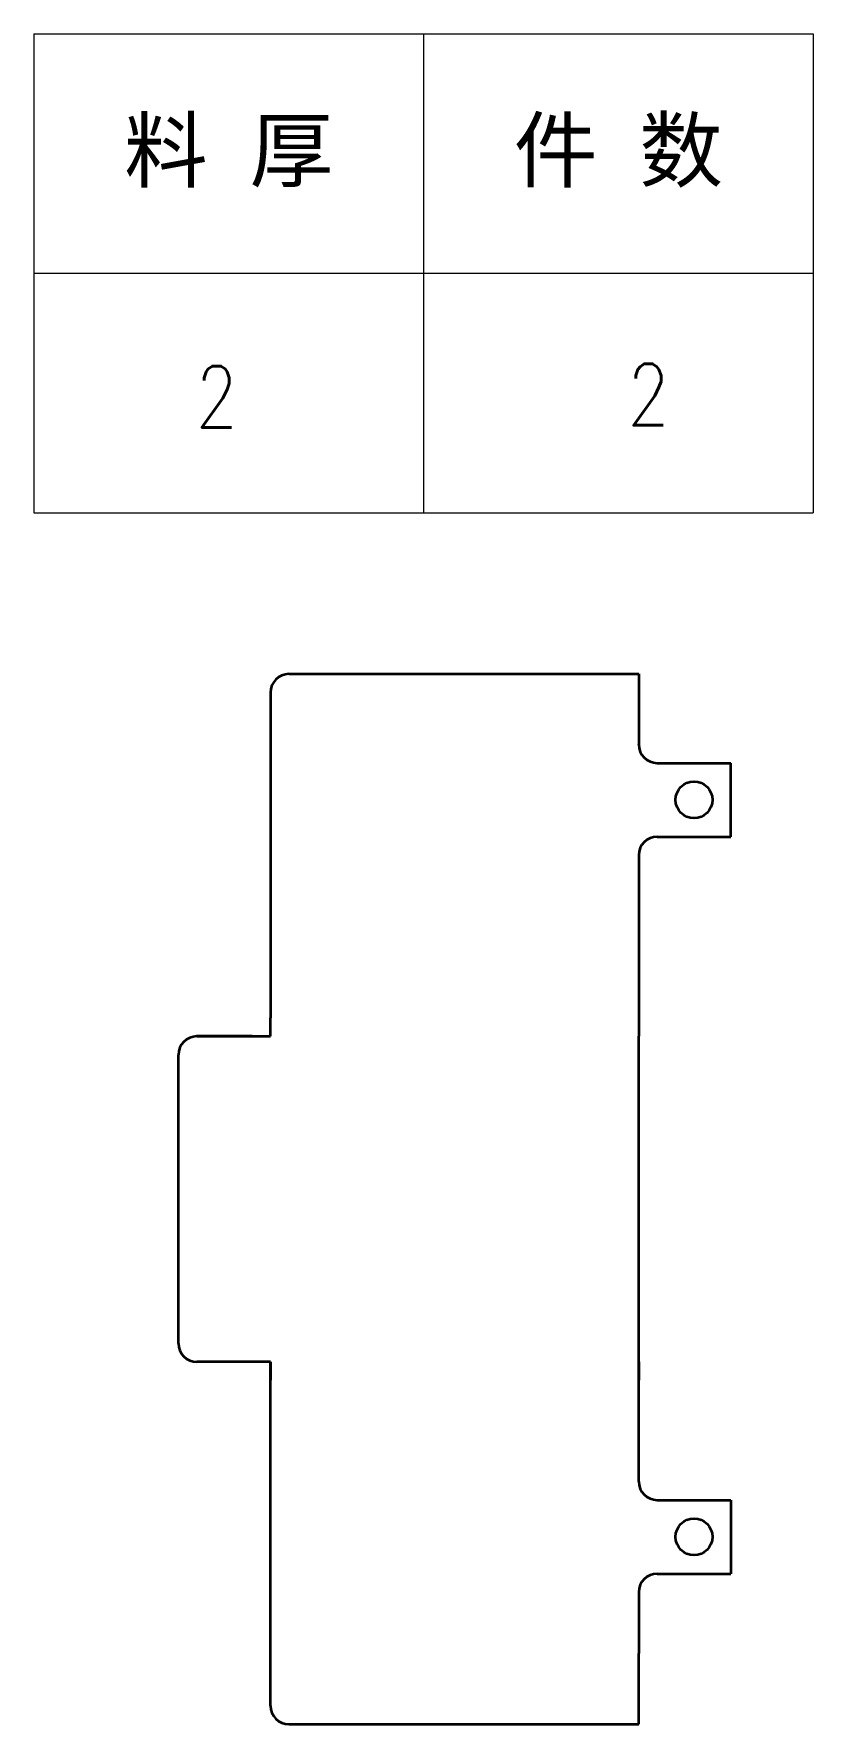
# Model space of a CAD drawing. Header units: millimetres. Extents: x 1201 to 11615, y -7347 to 2683.
# Drawn here: x 10096.8 to 10223.8, y 1929.5 to 2204.8 of the extents above; entities that cross this region are included whole.
import ezdxf
from ezdxf.enums import TextEntityAlignment as Align

# ---------------------------------------------------------------- set-up
doc = ezdxf.new("R2010")
doc.units = ezdxf.units.MM
doc.layers.add('DIM', color=3, linetype='Continuous', lineweight=20)
doc.layers.add('DRAWING', color=7, linetype='Continuous', lineweight=35)
doc.styles.add('DIM', font='romans.shx', dxfattribs={"width": 0.8, "bigfont": 'bigfont.shx'})
doc.styles.get("Standard").update_dxf_attribs({"font": 'arial.ttf'})

# ---------------------------------------------------------------- blocks, each defined once
blk = doc.blocks.new('*T31')
at = {"color": 0, "linetype": 'ByBlock', "lineweight": -2, "transparency": 16777216}
for p, q in [((0, 0), (127, 0)), ((0, 0), (0, -78)), ((63.5, 0), (63.5, -78)), ((127, 0), (127, -78)), ((0, -39), (127, -39)), ((0, -78), (127, -78))]:
    blk.add_line(p, q, dxfattribs=at)
at = {"color": 0, "transparency": 16777216, "char_height": 10, "width": 60.5, "attachment_point": 5}
for s, insert in [('{\\fSimSun|b0|i0|c134|p2;料 厚}', (31.75, -19.5)), ('{\\fSimSun|b0|i0|c134|p2;件 数}', (95.25, -19.5))]:
    blk.add_mtext(s, dxfattribs=dict(at, insert=insert))
blk = doc.blocks.new('拆图参数')
blk.add_blockref('*T31', (-63.5, 78))
at = {"style": 'DIM', "width": 0.8}
blk.add_attdef('6', text='', height=10, dxfattribs=at).set_placement((-37.13, 18.91), align=Align.MIDDLE_LEFT)
blk.add_attdef('1', text='', height=10, dxfattribs=at).set_placement((36.65, 19.27), align=Align.MIDDLE_CENTER)

msp = doc.modelspace()

# ---------------------------------------------------------------- linework, layer by layer
at = {"layer": 'DRAWING', "lineweight": 35}
for p, q in [((10138.387, 2100.54), (10195.387, 2100.54)), ((10138.387, 2100.54), (10195.387, 2100.54)), ((10195.387, 2100.54), (10195.387, 2089.04)), ((10135.387, 2097.54), (10135.387, 2044.54)), ((10195.387, 2089.025), (10195.387, 2089.04)), ((10198.387, 2086.04), (10210.387, 2086.04)), ((10210.387, 2074.04), (10210.387, 2086.04)), ((10198.387, 2074.04), (10210.387, 2074.04)), ((10195.387, 2071.04), (10195.387, 2044.54)), ((10195.387, 2044.54), (10195.387, 2041.54)), ((10195.387, 2044.54), (10195.387, 2041.54)), ((10195.387, 1988.54), (10195.387, 2041.54)), ((10120.387, 1991.54), (10120.387, 2038.54)), ((10195.387, 1988.54), (10195.387, 1985.54)), ((10195.387, 1985.54), (10195.387, 1988.54)), ((10135.387, 1932.54), (10135.387, 1985.54)), ((10195.387, 1969.04), (10195.387, 1985.54)), ((10198.387, 1966.04), (10210.387, 1966.04)), ((10210.387, 1966.04), (10210.387, 1954.04)), ((10198.387, 1954.04), (10210.387, 1954.04)), ((10195.387, 1951.04), (10195.387, 1941.055)), ((10195.387, 1941.055), (10195.387, 1941.04)), ((10195.387, 1929.54), (10195.387, 1941.04)), ((10138.387, 1929.54), (10195.387, 1929.54)), ((10138.387, 1929.54), (10195.387, 1929.54))]:
    msp.add_line(p, q, dxfattribs=at)
at = {"layer": 'DRAWING', "lineweight": 35, "ltscale": 0.075}
for p, q in [((10135.387, 2041.54), (10135.387, 2044.54)), ((10135.387, 2041.54), (10135.387, 2044.54)), ((10123.387, 2041.54), (10135.387, 2041.54)), ((10135.387, 1988.54), (10123.387, 1988.54)), ((10135.387, 1985.54), (10135.387, 1988.54)), ((10135.387, 1988.54), (10135.387, 1985.54))]:
    msp.add_line(p, q, dxfattribs=at)
at = {"layer": 'DRAWING', "lineweight": 35, "ltscale": 0.225}
for p, q in [((10132.387, 2041.54), (10123.387, 2041.54)), ((10132.387, 1988.54), (10123.387, 1988.54))]:
    msp.add_line(p, q, dxfattribs=at)
at = {"layer": 'DRAWING', "lineweight": 35}
for centre in [(10204.387, 2080.04), (10204.387, 1960.04)]:
    msp.add_circle(centre, 3, dxfattribs=at)
for centre, start, end in [((10138.387, 2097.54), 90, 180), ((10198.387, 2089.04), 180, 270), ((10198.387, 2071.04), 90, 180), ((10123.387, 2038.54), 90, 180), ((10123.387, 1991.54), 180, 270), ((10198.387, 1969.04), 180, 270), ((10198.387, 1951.04), 90, 180), ((10138.387, 1932.54), 180, 270)]:
    msp.add_arc(centre, 3, start, end, dxfattribs=at)

# ---------------------------------------------------------------- block references
at = {"layer": 'DIM', "ltscale": 2}
msp.add_blockref('拆图参数', (10160.309, 2126.774), dxfattribs=at).add_auto_attribs({'1': '2', '6': '2'})

doc.saveas('drawing.dxf')
